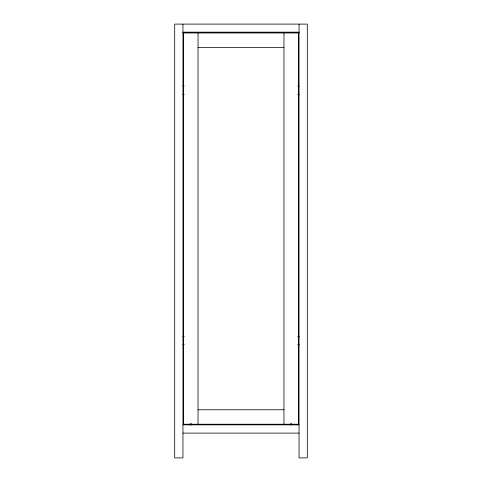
<?xml version="1.0" encoding="UTF-8"?>
<svg xmlns="http://www.w3.org/2000/svg" width="482" height="482" viewBox="0 0 482 482"><rect width="100%" height="100%" fill="white"/><g stroke="black" fill="none" stroke-linecap="round" stroke-linejoin="round"><path stroke-width="0.72" d="M182.744 32.155L299.256 32.155M182.955 32.36L299.045 32.36M198.036 47.441L283.964 47.441M182.744 86.073L184.251 86.073M297.749 86.073L299.256 86.073M182.744 94.333L184.251 94.333M297.749 94.333L299.256 94.333M182.744 336.436L184.251 336.436M297.749 336.436L299.256 336.436M182.744 344.696L184.251 344.696M297.749 344.696L299.256 344.696M198.036 409.766L283.964 409.766M191.631 424.437L290.369 424.437M182.955 424.847L299.045 424.847M182.955 433.113L299.045 433.113M299.045 24.1L299.045 457.9L307.311 457.9L307.311 24.1L174.689 24.1L174.689 457.9L182.955 457.9L182.955 24.1M291.194 423.551L291.194 425.058M290.989 423.551L290.989 425.058M283.964 32.981L283.964 424.226M198.036 32.981L198.036 424.226M191.011 423.551L191.011 425.058M190.806 423.551L190.806 425.058M298.424 32.981L183.576 32.981L183.576 424.226L298.424 424.226L298.424 32.981"/></g></svg>
